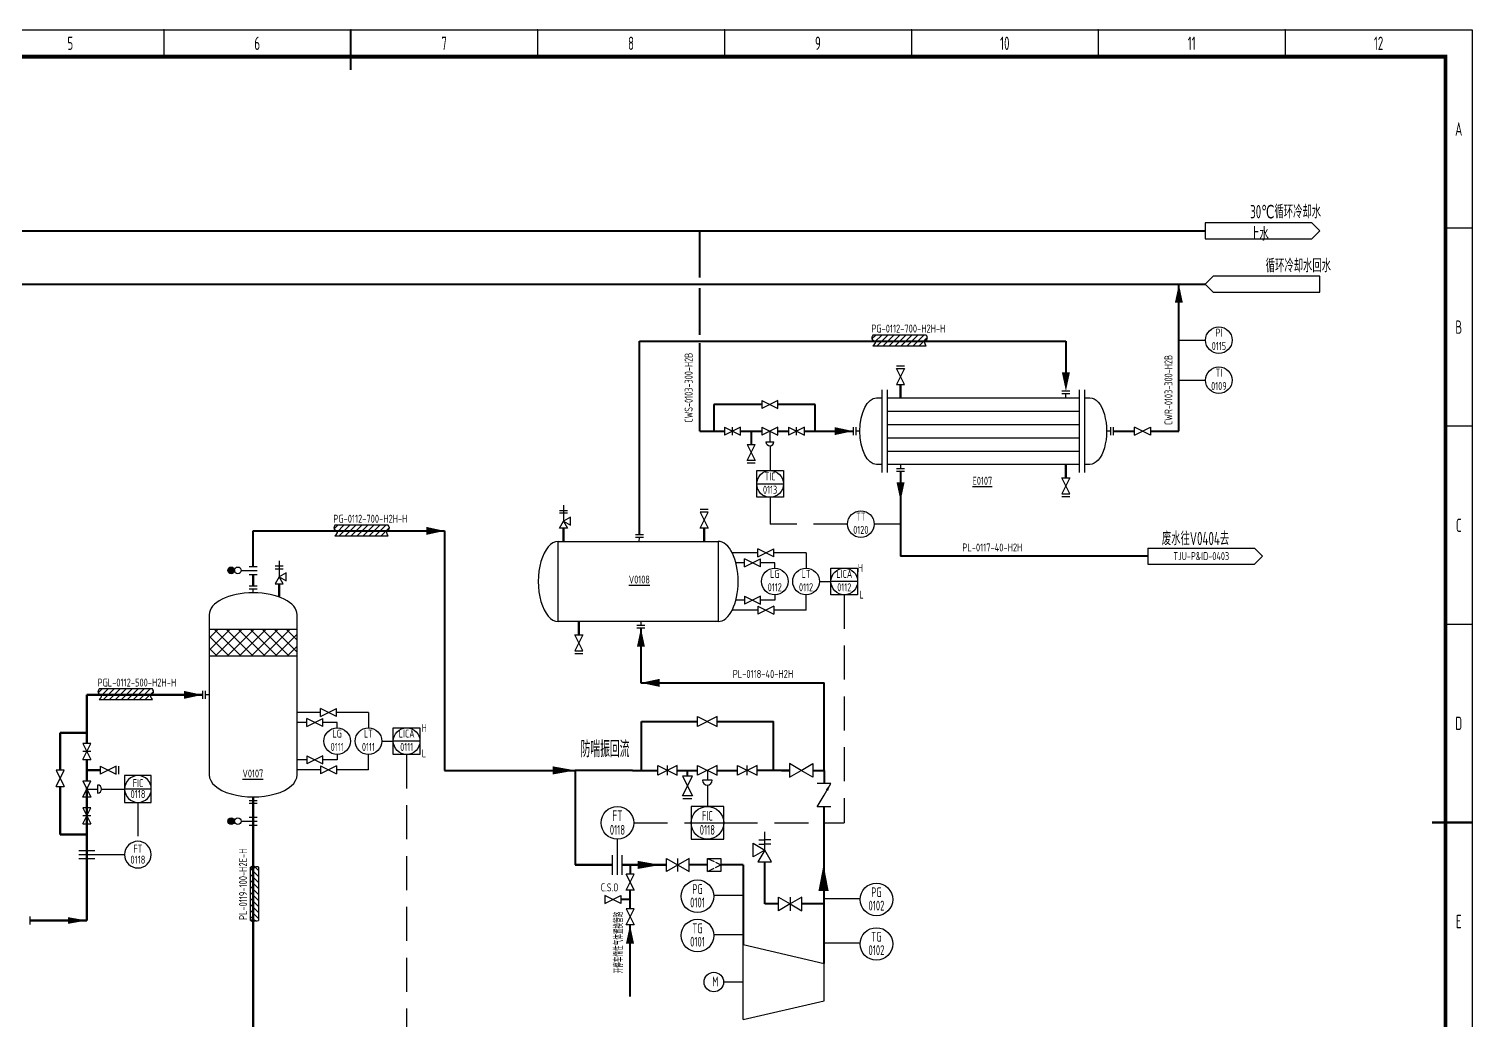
# Model space of a CAD drawing. Header units: millimetres. Extents: x 453 to 7190, y 523 to 4294.
# Drawn here: x 5608 to 6149, y 3128 to 3500 of the extents above; entities that cross this region are included whole.
import ezdxf
from ezdxf.enums import TextEntityAlignment as Align

# ---------------------------------------------------------------- set-up
doc = ezdxf.new("R2010")
doc.units = ezdxf.units.MM
doc.linetypes.add('DASHED', pattern=[19.05, 12.7, -6.35])
for name, color, linetype, lineweight in [('01-主物流线-粗实线', 134, 'Continuous', 80), ('02-次要物流线-中粗线', 30, 'Continuous', 40), ('03-设备外轮廓线-细实线', 7, 'Continuous', 25), ('04-设备内部件-细实线', 170, 'Continuous', 25), ('05-公用工程-冷却水与回水', 55, 'Continuous', 40), ('05-图框与标题栏', 7, 'Continuous', 25), ('07-公用工程-氮气或空气与回管', 241, 'Continuous', 40), ('07-箭头', 7, 'Continuous', 25), ('08-进出物流标志', 7, 'Continuous', 25), ('09-文本', 7, 'Continuous', 25), ('10-流股接续标志', 7, 'Continuous', 25), ('10-阀门', 102, 'Continuous', 25), ('11-公用工程-冷却水', 55, 'Continuous', 40), ('11-文本', 7, 'Continuous', 25), ('11-管道组合号', 50, 'Continuous', 15), ('12-仪表', 190, 'Continuous', 25), ('12-信号线', 226, 'DASHED', 25), ('13-电动气动信号线', 226, 'DASHED', 25), ('14-箭头', 7, 'Continuous', 25), ('15-仪表', 190, 'Continuous', 25), ('15-文本', 7, 'Continuous', 15), ('15-文本 @ 1', 7, 'Continuous', 15), ('16-阀门与管件', 102, 'Continuous', 25), ('9-文本', 7, 'Continuous', 15), ('A主物流', 134, 'Continuous', 80), ('A仪表', 190, 'Continuous', 25), ('A控制线', 226, 'DASHED', 25), ('A设备轮廓', 7, 'Continuous', 25)]:
    doc.layers.add(name, color=color, linetype=linetype, lineweight=lineweight)
doc.layers.add('TITLE', color=7, linetype='Continuous')
doc.styles.add('3-gbcbig', font='gbenor.shx', dxfattribs={"width": 0.7, "height": 3, "bigfont": 'gbcbig.shx'})
doc.styles.add('5-gbcbig', font='gbenor.shx', dxfattribs={"width": 0.7, "height": 5, "bigfont": 'gbcbig.shx'})
doc.styles.add('卷心菜', font='gbenor.shx', dxfattribs={"width": 0.75, "bigfont": 'gbcbig.shx'})
doc.styles.add('头号烷家', font='gbenor.shx', dxfattribs={"width": 0.75, "height": 3, "bigfont": 'gbcbig.shx'})
doc.styles.add('工程字', font='gbenor.shx', dxfattribs={"bigfont": 'gbcbig.shx'})

# ---------------------------------------------------------------- blocks, each defined once
blk = doc.blocks.new('就地安装仪表')
at = {"layer": '12-仪表', "ltscale": 0.25}
blk.add_circle((0, -5), 5, dxfattribs=at)
at = {"layer": '15-文本', "style": '工程字', "width": 0.75}
blk.add_attdef('仪表名称', text='', height=3, dxfattribs=at).set_placement((0, -4.29), align=Align.CENTER)
blk.add_attdef('仪表编号', text='', height=3, dxfattribs=at).set_placement((0, -5.39), align=Align.TOP_CENTER)
blk = doc.blocks.new('*U185')
at = {"layer": '10-阀门'}
ref = blk.add_blockref('就地安装仪表', (5648.38, 3195.1), dxfattribs=dict(at, xscale=-1))
ref.add_attrib('仪表名称', 'FT', dxfattribs={"layer": '15-文本 @ 1', "height": 3, "style": '工程字', "width": 0.75}).set_placement((5648.38, 3190.82), align=Align.CENTER)
ref.add_attrib('仪表编号', '0118', dxfattribs={"layer": '15-文本 @ 1', "height": 3, "style": '工程字', "width": 0.75}).set_placement((5648.38, 3189.71), align=Align.TOP_CENTER)
blk = doc.blocks.new('DCS系统仪表')
at = {"layer": '12-仪表'}
for p, q in [((-5, 10), (5, 10)), ((-5, 0), (-5, 10)), ((5, 10), (5, 0)), ((-5, 5), (5, 5)), ((5, 0), (-5, 0))]:
    blk.add_line(p, q, dxfattribs=at)
at = {"layer": '12-仪表', "ltscale": 0.25}
blk.add_circle((0, 5), 5, dxfattribs=at)
at = {"layer": '15-文本', "style": '工程字', "width": 0.75}
blk.add_attdef('仪表名称', text='', height=3, dxfattribs=at).set_placement((0, 5.71), align=Align.CENTER)
blk.add_attdef('仪表编号', text='', height=3, dxfattribs=at).set_placement((0, 4.61), align=Align.TOP_CENTER)
blk = doc.blocks.new('*U186')
at = {"layer": '13-电动气动信号线'}
ref = blk.add_blockref('DCS系统仪表', (5648.42, 3209.7), dxfattribs=dict(at, xscale=-1))
ref.add_attrib('仪表名称', 'FIC', dxfattribs={"layer": '15-文本 @ 1', "height": 3, "style": '工程字', "width": 0.75}).set_placement((5648.42, 3215.41), align=Align.CENTER)
ref.add_attrib('仪表编号', '0118', dxfattribs={"layer": '15-文本 @ 1', "height": 3, "style": '工程字', "width": 0.75}).set_placement((5648.42, 3214.31), align=Align.TOP_CENTER)
blk = doc.blocks.new('管道组合号')
at = {"layer": '11-管道组合号', "style": '头号烷家', "width": 0.75}
blk.add_attdef('管道组合号', (-4.3, 3.13), '', height=3, dxfattribs=at)
blk = doc.blocks.new('箭头')
at = {"layer": '07-箭头'}
blk.add_lwpolyline([(0, 0, 0, 2.5, 0), (-7, 0, 2.5, 2.5, 0)], format="xyseb", dxfattribs=at)
blk = doc.blocks.new('*U216')
at = {"layer": '13-电动气动信号线'}
ref = blk.add_blockref('就地安装仪表', (5858.22, 3180.6), dxfattribs=dict(at, xscale=1.22131819118647, yscale=1.22131819118647, zscale=1.22131819118647))
ref.add_attrib('仪表名称', 'PG', dxfattribs={"layer": '15-文本 @ 1', "height": 3.664, "style": '工程字', "width": 0.75}).set_placement((5858.22, 3175.37), align=Align.CENTER)
ref.add_attrib('仪表编号', '0101', dxfattribs={"layer": '15-文本 @ 1', "height": 3.664, "style": '工程字', "width": 0.75}).set_placement((5858.22, 3174.02), align=Align.TOP_CENTER)
blk = doc.blocks.new('*U217')
at = {"layer": '13-电动气动信号线'}
ref = blk.add_blockref('就地安装仪表', (5925.32, 3179.41), dxfattribs=dict(at, xscale=1.22131819118647, yscale=1.22131819118647, zscale=1.22131819118647))
ref.add_attrib('仪表名称', 'PG', dxfattribs={"layer": '15-文本 @ 1', "height": 3.664, "style": '工程字', "width": 0.75}).set_placement((5925.32, 3174.18), align=Align.CENTER)
ref.add_attrib('仪表编号', '0102', dxfattribs={"layer": '15-文本 @ 1', "height": 3.664, "style": '工程字', "width": 0.75}).set_placement((5925.32, 3172.83), align=Align.TOP_CENTER)
blk = doc.blocks.new('*U218')
at = {"layer": '13-电动气动信号线'}
ref = blk.add_blockref('就地安装仪表', (5858.22, 3165.9), dxfattribs=dict(at, xscale=1.22131819118647, yscale=1.22131819118647, zscale=1.22131819118647))
ref.add_attrib('仪表名称', 'TG', dxfattribs={"layer": '15-文本 @ 1', "height": 3.664, "style": '工程字', "width": 0.75}).set_placement((5858.22, 3160.66), align=Align.CENTER)
ref.add_attrib('仪表编号', '0101', dxfattribs={"layer": '15-文本 @ 1', "height": 3.664, "style": '工程字', "width": 0.75}).set_placement((5858.22, 3159.31), align=Align.TOP_CENTER)
blk = doc.blocks.new('*U219')
at = {"layer": '13-电动气动信号线'}
ref = blk.add_blockref('就地安装仪表', (5925.32, 3162.73), dxfattribs=dict(at, xscale=1.22131819118647, yscale=1.22131819118647, zscale=1.22131819118647))
ref.add_attrib('仪表名称', 'TG', dxfattribs={"layer": '15-文本 @ 1', "height": 3.664, "style": '工程字', "width": 0.75}).set_placement((5925.32, 3157.49), align=Align.CENTER)
ref.add_attrib('仪表编号', '0102', dxfattribs={"layer": '15-文本 @ 1', "height": 3.664, "style": '工程字', "width": 0.75}).set_placement((5925.32, 3156.14), align=Align.TOP_CENTER)

msp = doc.modelspace()

# ---------------------------------------------------------------- hatches: boundary and pattern name
at = {"layer": '04-设备内部件-细实线'}
h = msp.add_hatch(dxfattribs=at)
h.set_pattern_fill('ANSI37', color=256)
h.set_pattern_definition([(45, (5017.7202, 736.914), (-2.245064, 2.245064), []), (135, (5017.7202, 736.914), (-2.245064, -2.245064), [])])
h.paths.add_polyline_path([(5708.11, 3274.48), (5675.11, 3274.48), (5675.11, 3264.48), (5708.11, 3264.48)])
at = {"layer": '16-阀门与管件'}
for points in [[(5684.61, 3296.64, 1), (5682.11, 3296.64, 1)], [(5684.61, 3202.62, 1), (5682.11, 3202.62, 1)]]:
    msp.add_hatch(color=256, dxfattribs=at).paths.add_polyline_path(points)
at = {"layer": 'A设备轮廓', "ltscale": 0.25}
h = msp.add_hatch(dxfattribs=at)
h.set_pattern_fill('ANSI31', color=256, scale=0.5, angle=180, style=0)
h.set_pattern_definition([(225, (7763.9315, 6043.0929), (1.122532, -1.122532), [])])
edge = h.paths.add_edge_path()
edge.add_spline(control_points=[(5924.02, 3384.84), (5923.73, 3384.31), (5923.13, 3383.21), (5925.4, 3382.33), (5924.47, 3381.33), (5924.02, 3380.84)], knot_values=[0, 0, 0, 0, 1.52304, 3.144702, 4.721047, 4.721047, 4.721047, 4.721047], degree=3, periodic=0)
edge.add_line((5924.02, 3380.84), (5944.02, 3380.84))
edge.add_spline(control_points=[(5944.02, 3380.84), (5943.66, 3381.33), (5942.92, 3382.34), (5944.8, 3383.39), (5944.26, 3384.39), (5944.02, 3384.84)], knot_values=[0, 0, 0, 0, 1.52304, 3.144702, 4.487312, 4.487312, 4.487312, 4.487312], degree=3, periodic=0)
edge.add_line((5944.02, 3384.84), (5924.02, 3384.84))
h = msp.add_hatch(dxfattribs=at)
h.set_pattern_fill('ANSI31', color=256, scale=0.5, angle=180, style=0)
h.set_pattern_definition([(225, (7562.2075, 5971.8254), (1.122532, -1.122532), [])])
edge = h.paths.add_edge_path()
edge.add_spline(control_points=[(5722.29, 3313.57), (5722, 3313.04), (5721.4, 3311.94), (5723.67, 3311.06), (5722.75, 3310.06), (5722.29, 3309.57)], knot_values=[0, 0, 0, 0, 1.52304, 3.144702, 4.721047, 4.721047, 4.721047, 4.721047], degree=3, periodic=0)
edge.add_line((5722.29, 3309.57), (5742.29, 3309.57))
edge.add_spline(control_points=[(5742.29, 3309.57), (5741.94, 3310.06), (5741.19, 3311.07), (5743.08, 3312.13), (5742.54, 3313.12), (5742.29, 3313.57)], knot_values=[0, 0, 0, 0, 1.52304, 3.144702, 4.487312, 4.487312, 4.487312, 4.487312], degree=3, periodic=0)
edge.add_line((5742.29, 3313.57), (5722.29, 3313.57))
h = msp.add_hatch(dxfattribs=at)
h.set_pattern_fill('ANSI31', color=256, scale=0.5, angle=180, style=0)
h.set_pattern_definition([(225, (7473.7732, 5910.4461), (1.122532, -1.122532), [])])
edge = h.paths.add_edge_path()
edge.add_spline(control_points=[(5633.86, 3252.19), (5633.57, 3251.66), (5632.97, 3250.56), (5635.24, 3249.68), (5634.32, 3248.69), (5633.86, 3248.19)], knot_values=[0, 0, 0, 0, 1.52304, 3.144702, 4.721047, 4.721047, 4.721047, 4.721047], degree=3, periodic=0)
edge.add_line((5633.86, 3248.19), (5653.86, 3248.19))
edge.add_spline(control_points=[(5653.86, 3248.19), (5653.5, 3248.68), (5652.76, 3249.69), (5654.64, 3250.75), (5654.1, 3251.74), (5653.86, 3252.19)], knot_values=[0, 0, 0, 0, 1.52304, 3.144702, 4.487312, 4.487312, 4.487312, 4.487312], degree=3, periodic=0)
edge.add_line((5653.86, 3252.19), (5633.86, 3252.19))

# ---------------------------------------------------------------- linework, layer by layer
for p, q in [((5997.87, 3363.82), (5994.87, 3363.82)), ((5997.87, 3362.82), (5994.87, 3362.82)), ((5996.37, 3361.32), (5996.37, 3362.82)), ((5916.62, 3350.32), (5916.62, 3347.32)), ((5917.62, 3350.32), (5917.62, 3347.32)), ((5919.12, 3348.82), (5917.62, 3348.82)), ((6013.12, 3350.32), (6013.12, 3347.32)), ((6014.12, 3350.32), (6014.12, 3347.32)), ((5934.37, 3336.32), (5934.37, 3334.82)), ((5932.87, 3334.82), (5935.87, 3334.82)), ((5932.87, 3333.82), (5935.87, 3333.82)), ((5837.92, 3309.98), (5834.92, 3309.98)), ((5837.92, 3308.98), (5834.92, 3308.98)), ((5836.41, 3307.48), (5836.42, 3308.98)), ((5693.11, 3290.73), (5690.11, 3290.73)), ((5690.11, 3289.73), (5693.11, 3289.73)), ((5691.61, 3288.23), (5691.61, 3289.73)), ((5837.01, 3277.48), (5837.01, 3275.98)), ((5838.51, 3275.98), (5835.51, 3275.98)), ((5838.51, 3274.98), (5835.51, 3274.98)), ((5672.61, 3251.48), (5672.61, 3248.48)), ((5673.61, 3251.48), (5673.61, 3248.48)), ((5675.11, 3249.98), (5673.61, 3249.98)), ((5691.61, 3211.73), (5691.61, 3210.23)), ((5693.11, 3210.23), (5690.11, 3210.23)), ((5693.11, 3209.23), (5690.11, 3209.23)), ((5608.01, 3163.92), (5608.01, 3166.92))]:
    msp.add_line(p, q)
for points in [[(5905.46, 3176.52, 3.76, 0, 0), (5905.46, 3186.29, 0, 0, 0)], [(5905.52, 3176.52, 3.76, 0, 0), (5905.52, 3186.29, 0, 0, 0)]]:
    msp.add_lwpolyline(points, format="xyseb")
at = {"layer": '01-主物流线-粗实线'}
for p, q in [((5934.37, 3366.32), (5934.37, 3361.32)), ((5996.37, 3336.32), (5996.37, 3331.32)), ((5807.99, 3312.48), (5807.99, 3307.48)), ((5860.75, 3307.48), (5860.75, 3312.48)), ((5691.61, 3290.73), (5691.61, 3295.14)), ((5701.36, 3291.64), (5701.36, 3286.64)), ((5813.68, 3272.48), (5813.68, 3277.48)), ((5629.27, 3231.7), (5629.27, 3249.98)), ((5629.27, 3249.98), (5672.61, 3249.98)), ((5629.27, 3235.7), (5619.27, 3235.7)), ((5619.27, 3235.7), (5619.27, 3221.7)), ((5629.27, 3217.7), (5629.27, 3225.7)), ((5629.27, 3221.7), (5634.27, 3221.7)), ((5846.93, 3221.68), (5846.98, 3221.68)), ((5892.53, 3221.68), (5892.68, 3221.68)), ((5897.07, 3221.68), (5897.11, 3221.68)), ((5619.27, 3197.7), (5619.27, 3215.7)), ((5629.27, 3206.68), (5629.27, 3215.46)), ((5629.27, 3207.7), (5629.27, 3211.7)), ((5691.61, 3076.63), (5691.61, 3211.73)), ((5629.27, 3206.68), (5629.27, 3165.42)), ((5691.61, 3209.23), (5691.61, 3204.12)), ((5629.27, 3201.7), (5629.27, 3191.6)), ((5629.27, 3197.7), (5619.27, 3197.7)), ((5629.27, 3165.42), (5608.01, 3165.42))]:
    msp.add_line(p, q, dxfattribs=at)
at = {"layer": '02-次要物流线-中粗线'}
for p, q in [((5836.42, 3309.98), (5836.42, 3382.59)), ((5836.42, 3382.59), (5996.37, 3382.59)), ((5996.37, 3382.59), (5996.37, 3370.82)), ((5934.37, 3333.82), (5934.37, 3301.98)), ((5691.61, 3298.14), (5691.61, 3311.43)), ((5691.61, 3311.43), (5763.36, 3311.43)), ((5763.36, 3311.43), (5763.36, 3221.67)), ((6027.13, 3301.98), (5934.37, 3301.98)), ((5837.01, 3274.98), (5837.01, 3254.48)), ((5837.01, 3254.48), (5905.69, 3254.48)), ((5905.69, 3221.67), (5905.69, 3254.48)), ((5837.19, 3221.67), (5837.19, 3239.99)), ((5837.19, 3239.99), (5858.27, 3239.99)), ((5865.6, 3239.99), (5886.68, 3239.99)), ((5886.68, 3221.67), (5886.68, 3239.99)), ((5763.36, 3221.67), (5812.33, 3221.67)), ((5833.8, 3221.67), (5812.33, 3221.67)), ((5812.33, 3221.67), (5812.33, 3186.25)), ((5833.8, 3221.67), (5843.29, 3221.67)), ((5850.62, 3221.67), (5858.27, 3221.67)), ((5854.46, 3219.49), (5854.46, 3221.67)), ((5865.6, 3221.67), (5873.25, 3221.67)), ((5892.68, 3221.67), (5880.57, 3221.67)), ((5889.77, 3221.67), (5892.68, 3221.67)), ((5901.5, 3221.67), (5905.52, 3221.67)), ((5905.69, 3221.67), (5905.69, 3216.82)), ((5905.69, 3149.36), (5905.69, 3208)), ((5862.03, 3186.25), (5855.05, 3186.25)), ((5875.35, 3186.25), (5866.92, 3186.25)), ((5875.1, 3186.25), (5866.92, 3186.25)), ((5875.35, 3186.25), (5875.35, 3174.89)), ((5883.46, 3171.61), (5883.46, 3187.39)), ((5875.35, 3174.89), (5875.35, 3156.42)), ((5888.55, 3171.61), (5883.46, 3171.61)), ((5905.69, 3171.61), (5897.37, 3171.61))]:
    msp.add_line(p, q, dxfattribs=at)
at = {"layer": '02-次要物流线-中粗线', "lineweight": 80, "ltscale": 0.5}
for p, q in [((5826.37, 3186.25), (5812.33, 3186.25)), ((5846.59, 3186.25), (5830.03, 3186.25))]:
    msp.add_line(p, q, dxfattribs=at)
at = {"layer": '03-设备外轮廓线-细实线'}
for p, q in [((5927.37, 3364.32), (5927.37, 3333.32)), ((5929.37, 3364.32), (5929.37, 3333.32)), ((6001.37, 3364.32), (6001.37, 3333.32)), ((6003.37, 3364.32), (6003.37, 3333.32)), ((5925.37, 3361.32), (5927.37, 3361.32)), ((5929.37, 3361.32), (6001.37, 3361.32)), ((6003.37, 3361.32), (6005.37, 3361.32)), ((6013.12, 3348.82), (6011.62, 3348.82)), ((5927.37, 3336.32), (5925.37, 3336.32)), ((6001.37, 3336.32), (5929.37, 3336.32)), ((6005.37, 3336.32), (6003.37, 3336.32)), ((5805.99, 3307.48), (5865.99, 3307.48)), ((5805.99, 3307.48), (5815.99, 3307.48)), ((5675.11, 3279.98), (5675.11, 3219.98)), ((5708.11, 3219.98), (5708.11, 3279.98)), ((5865.99, 3277.48), (5805.99, 3277.48))]:
    msp.add_line(p, q, dxfattribs=at)
at = {"layer": '03-设备外轮廓线-细实线', "extrusion": (0, 0, -1)}
for centre, start_param, end_param in [((5925.37, 3348.82), 3.141593, 6.283185), ((6005.37, 3348.82), 0, 3.141593)]:
    msp.add_ellipse(centre, major_axis=(0, 12.5), ratio=0.5, start_param=start_param, end_param=end_param, dxfattribs=at)
at = {"layer": '03-设备外轮廓线-细实线'}
for centre, major_axis, start_param, end_param in [((5805.99, 3292.48), (0, 15), 0, 3.141593), ((5865.99, 3292.48), (0, 15), 3.141593, 6.283185), ((5691.61, 3279.98), (-16.5, 0), 3.141593, 6.283185), ((5691.61, 3219.98), (-16.5, 0), 0, 3.141593)]:
    msp.add_ellipse(centre, major_axis=major_axis, ratio=0.5, start_param=start_param, end_param=end_param, dxfattribs=at)
at = {"layer": '04-设备内部件-细实线'}
for p, q in [((5929.37, 3356.32), (6001.37, 3356.32)), ((5929.37, 3351.32), (6001.37, 3351.32)), ((5929.37, 3346.32), (6001.37, 3346.32)), ((5929.37, 3341.32), (6001.37, 3341.32)), ((5805.99, 3277.48), (5805.99, 3307.48)), ((5865.99, 3307.48), (5865.99, 3277.48)), ((5708.11, 3274.48), (5675.11, 3274.48)), ((5708.11, 3264.48), (5675.11, 3264.48))]:
    msp.add_line(p, q, dxfattribs=at)
at = {"layer": '05-公用工程-冷却水与回水', "lineweight": 40}
for p, q in [((5439.94, 3423.91), (6048.55, 3423.91)), ((5439.94, 3403.91), (6048.55, 3403.91))]:
    msp.add_line(p, q, dxfattribs=at)
at = {"layer": '05-公用工程-冷却水与回水'}
for p, q in [((6038.73, 3348.82), (6038.73, 3403.91)), ((5882.37, 3358.82), (5864.37, 3358.82)), ((5864.37, 3358.82), (5864.37, 3348.82)), ((5902.37, 3358.82), (5888.37, 3358.82)), ((5902.37, 3348.82), (5902.37, 3358.82)), ((5859.13, 3348.82), (5868.37, 3348.82)), ((5874.37, 3348.82), (5882.37, 3348.82)), ((5878.37, 3348.82), (5878.37, 3343.82)), ((5888.37, 3348.82), (5892.37, 3348.82)), ((5898.37, 3348.82), (5902.37, 3348.82)), ((5902.37, 3348.82), (5916.62, 3348.82)), ((6014.12, 3348.82), (6022.12, 3348.82)), ((6028.12, 3348.82), (6038.73, 3348.82))]:
    msp.add_line(p, q, dxfattribs=at)
at = {"layer": '05-图框与标题栏'}
for p, q in [((5658.08, 3499.16), (5658.08, 3489.16)), ((5798.25, 3499.16), (5798.25, 3489.16)), ((5868.33, 3499.16), (5868.33, 3489.16)), ((5938.42, 3499.16), (5938.42, 3489.16)), ((6008.5, 3499.16), (6008.5, 3489.16)), ((6078.58, 3499.16), (6078.58, 3489.16)), ((6148.67, 3424.91), (6138.67, 3424.91)), ((6148.67, 3350.66), (6138.67, 3350.66)), ((6148.67, 3276.41), (6138.67, 3276.41))]:
    msp.add_line(p, q, dxfattribs=at)
at = {"layer": '05-图框与标题栏', "const_width": 0.8}
for points in [[(5728.17, 3499.16), (5728.17, 3484.16)], [(6148.67, 3202.16), (6133.67, 3202.16)]]:
    msp.add_lwpolyline(points, dxfattribs=at)
at = {"layer": '05-图框与标题栏', "const_width": 1.4}
msp.add_lwpolyline([(5332.67, 3489.16), (5332.67, 2915.16), (6138.67, 2915.16), (6138.67, 3489.16)], close=True, dxfattribs=at)
at = {"layer": '05-图框与标题栏'}
for p in [(5658.08, 3499.16), (5658.08, 3499.16), (5658.08, 3499.16), (5728.17, 3499.16), (5728.17, 3499.16), (5728.17, 3499.16), (5798.25, 3499.16), (5798.25, 3499.16), (5798.25, 3499.16), (5868.33, 3499.16), (5868.33, 3499.16), (5868.33, 3499.16), (5938.42, 3499.16), (5938.42, 3499.16), (5938.42, 3499.16), (6008.5, 3499.16), (6008.5, 3499.16), (6008.5, 3499.16), (6078.58, 3499.16), (6078.58, 3499.16), (6078.58, 3499.16), (6148.67, 3424.91), (6148.67, 3350.66), (6148.67, 3276.41), (6148.67, 3202.16)]:
    msp.add_point(p, dxfattribs=at)
at = {"layer": '07-公用工程-氮气或空气与回管'}
for p, q in [((5832.92, 3186.25), (5832.92, 3182.76)), ((5832.92, 3169.79), (5832.92, 3176.76)), ((5832.92, 3173.28), (5829.43, 3173.28)), ((5832.92, 3136.95), (5832.92, 3163.79))]:
    msp.add_line(p, q, dxfattribs=at)
at = {"layer": '08-进出物流标志'}
for p, q in [((6027.13, 3304.98), (6067.13, 3304.98)), ((6027.13, 3304.98), (6027.13, 3298.98)), ((6070.13, 3301.98), (6067.13, 3304.98)), ((6027.13, 3298.98), (6067.13, 3298.98)), ((6070.13, 3301.98), (6067.13, 3298.98))]:
    msp.add_line(p, q, dxfattribs=at)
at = {"layer": '10-流股接续标志'}
for p, q in [((6088.55, 3426.91), (6048.55, 3426.91)), ((6048.55, 3426.91), (6048.55, 3420.91)), ((6091.55, 3423.91), (6088.55, 3426.91)), ((6088.55, 3420.91), (6091.55, 3423.91)), ((6048.55, 3420.91), (6088.55, 3420.91)), ((6051.55, 3406.91), (6048.55, 3403.91)), ((6091.55, 3406.91), (6051.55, 3406.91)), ((6091.55, 3400.91), (6091.55, 3406.91)), ((6048.55, 3403.91), (6051.55, 3400.91)), ((6051.55, 3400.91), (6091.55, 3400.91))]:
    msp.add_line(p, q, dxfattribs=at)
at = {"layer": '10-阀门'}
for p, q in [((5858.27, 3241.82), (5865.6, 3238.16)), ((5865.6, 3241.82), (5858.27, 3238.16)), ((5858.27, 3238.16), (5858.27, 3241.82)), ((5865.6, 3238.16), (5865.6, 3241.82)), ((5850.62, 3223.5), (5843.29, 3219.84)), ((5843.29, 3219.84), (5843.29, 3223.5)), ((5843.29, 3223.5), (5850.62, 3219.84)), ((5846.96, 3219.84), (5846.96, 3223.5)), ((5850.62, 3219.84), (5850.62, 3223.5)), ((5865.6, 3223.5), (5858.27, 3219.84)), ((5858.27, 3219.84), (5858.27, 3223.5)), ((5858.27, 3223.5), (5865.6, 3219.84)), ((5865.6, 3219.84), (5865.6, 3223.5)), ((5873.25, 3223.5), (5880.57, 3219.84)), ((5880.57, 3223.5), (5873.25, 3219.84)), ((5873.25, 3219.84), (5873.25, 3223.5)), ((5876.91, 3219.84), (5876.91, 3223.5)), ((5880.57, 3219.84), (5880.57, 3223.5)), ((5852.63, 3219.49), (5856.29, 3212.16)), ((5852.63, 3212.16), (5856.29, 3219.49)), ((5856.29, 3219.49), (5852.63, 3219.49)), ((5863.77, 3218), (5860.1, 3218)), ((5861.93, 3221.67), (5861.93, 3218)), ((5856.29, 3212.16), (5852.63, 3212.16)), ((5881.25, 3195.62), (5883.46, 3195.62)), ((5883.46, 3191.79), (5883.46, 3198.67)), ((5885.67, 3195.62), (5883.46, 3195.62)), ((5881.25, 3194.02), (5883.46, 3194.02)), ((5885.67, 3194.02), (5883.46, 3194.02)), ((5846.59, 3188.69), (5855.05, 3183.81)), ((5855.05, 3188.69), (5846.59, 3183.81)), ((5846.59, 3183.81), (5846.59, 3188.69)), ((5850.82, 3183.81), (5850.82, 3188.69)), ((5855.05, 3183.81), (5855.05, 3188.69)), ((5862.03, 3183.81), (5862.03, 3188.69)), ((5862.03, 3188.69), (5866.92, 3188.69)), ((5862.03, 3188.69), (5864.47, 3187.47)), ((5862.03, 3183.81), (5864.47, 3185.03)), ((5864.97, 3187.22), (5866.92, 3186.25)), ((5864.97, 3185.27), (5866.92, 3186.25)), ((5866.92, 3188.69), (5866.92, 3183.81)), ((5866.92, 3183.81), (5862.03, 3183.81)), ((5892.96, 3174.16), (5892.96, 3169.07))]:
    msp.add_line(p, q, dxfattribs=at)
for points in [[(5892.68, 3219.12), (5897.09, 3221.67), (5892.68, 3224.21)], [(5901.5, 3219.12), (5897.09, 3221.67), (5901.5, 3224.21)], [(5879.05, 3194.34), (5883.46, 3191.79), (5879.05, 3189.25)], [(5886.01, 3187.39), (5883.46, 3191.79), (5880.91, 3187.39)], [(5888.55, 3174.16), (5892.96, 3171.61), (5888.55, 3169.07)], [(5897.37, 3174.16), (5892.96, 3171.61), (5897.37, 3169.07)]]:
    msp.add_lwpolyline(points, close=True, dxfattribs=at)
msp.add_lwpolyline([(5906.76, 3214.25, 0.977, 0, 0), (5908.24, 3216.82, 0, 0, 0)], format="xyseb", dxfattribs=at)
for points in [[(5905.69, 3212.41), (5908.24, 3216.82), (5903.15, 3216.82)], [(5908.24, 3208), (5903.15, 3208), (5905.69, 3212.41)]]:
    msp.add_lwpolyline(points, dxfattribs=at)
msp.add_arc((5861.93, 3218), 1.83, 180, 0, dxfattribs=at)
at = {"layer": '11-公用工程-冷却水'}
for p, q in [((5859.13, 3406.43), (5859.13, 3423.91)), ((5859.13, 3391.64), (5859.13, 3402.38)), ((5859.13, 3384.89), (5859.13, 3400.58)), ((5859.13, 3348.82), (5859.13, 3381.72))]:
    msp.add_line(p, q, dxfattribs=at)
at = {"layer": '11-文本'}
for p, q in [((5690.63, 3165.43), (5690.63, 3185.43)), ((5693.63, 3181.86), (5690.63, 3184.86)), ((5693.63, 3184.11), (5692.35, 3185.38)), ((5693.63, 3185.43), (5693.63, 3165.43)), ((5693.63, 3179.62), (5690.63, 3182.62)), ((5693.63, 3177.37), (5690.63, 3180.37)), ((5693.63, 3175.13), (5690.63, 3178.13)), ((5693.63, 3172.88), (5690.63, 3175.88)), ((5693.63, 3170.64), (5690.63, 3173.64)), ((5693.63, 3168.39), (5690.63, 3171.39)), ((5693.63, 3166.15), (5690.63, 3169.15)), ((5691.73, 3165.8), (5690.63, 3166.9))]:
    msp.add_line(p, q, dxfattribs=at)
for centre, radius, start, end in [((5691.47, 3184.33), 1.37, 49.9929, 127.2624), ((5691.61, 3166.57), 1.5, 229.5631, 305.9037)]:
    msp.add_arc(centre, radius, start, end, dxfattribs=at)
msp.add_open_spline([(5690.63, 3185.43), (5691.11, 3185.07), (5692.03, 3184.91), (5692.75, 3185.89), (5693.46, 3185.6), (5693.63, 3185.43)], degree=3, knots=[0, 0, 0, 0, 1.367527, 2.619727, 3.553416, 3.553416, 3.553416, 3.553416], dxfattribs=at)
msp.add_spline([(5690.63, 3165.43), (5691.79, 3165.79), (5692.72, 3165.25), (5693.63, 3165.43)], degree=3, dxfattribs=at)
at = {"layer": '12-仪表'}
for p, q in [((5861.93, 3216.17), (5861.94, 3208.13)), ((5626.27, 3191.6), (5632.27, 3191.6)), ((5626.27, 3190.1), (5643.38, 3190.1)), ((5626.27, 3188.6), (5632.27, 3188.6))]:
    msp.add_line(p, q, dxfattribs=at)
at = {"layer": '12-信号线'}
for p in [(5913.27, 3287.48), (5868.04, 3202.02)]:
    msp.add_line(p, (5913.27, 3202.02), dxfattribs=at)
at = {"layer": '13-电动气动信号线'}
for p, q in [((5885.44, 3343), (5885.44, 3334.02)), ((5885.44, 3324.02), (5885.44, 3313.98)), ((5914.47, 3313.98), (5885.44, 3313.98)), ((5749.16, 3227.64), (5749.16, 3109.39)), ((5634.77, 3214.7), (5643.42, 3214.7)), ((5648.42, 3209.7), (5648.37, 3195.1))]:
    msp.add_line(p, q, dxfattribs=at)
at = {"layer": '14-箭头'}
for points in [[(6038.73, 3403.91, 0, 3, 0), (6038.73, 3396.91, 3, 3, 0)], [(5996.37, 3363.82, 0, 3, 0), (5996.37, 3370.82, 3, 3, 0)], [(5916.62, 3348.82, 0, 3, 0), (5909.62, 3348.82, 3, 3, 0)], [(5934.37, 3322.61, 0, 3, 0), (5934.37, 3329.61, 3, 3, 0)], [(5763.36, 3311.43, 0, 3, 0), (5756.52, 3311.43, 3, 3, 0)], [(5837.01, 3274.99, 0, 3, 0), (5837.01, 3267.99, 3, 3, 0)], [(5837.01, 3254.48, 0, 3, 0), (5844.01, 3254.48, 3, 3, 0)], [(5672.61, 3249.98, 0, 3, 0), (5665.61, 3249.98, 3, 3, 0)], [(5832.92, 3163.79, 0, 3, 0), (5832.92, 3156.79, 3, 3, 0)]]:
    msp.add_lwpolyline(points, format="xyseb", dxfattribs=at)
at = {"layer": '15-仪表'}
for p, q in [((6038.73, 3382.9), (6048.73, 3382.9)), ((6038.73, 3367.9), (6048.73, 3367.9)), ((5880.44, 3329.02), (5880.44, 3334.02)), ((5880.44, 3334.02), (5890.44, 3334.02)), ((5890.44, 3334.02), (5890.44, 3324.02)), ((5880.44, 3324.02), (5880.44, 3329.02)), ((5880.44, 3329.02), (5890.44, 3329.02)), ((5890.44, 3324.02), (5880.44, 3324.02)), ((5934.47, 3313.98), (5924.47, 3313.98)), ((5880.9, 3303.21), (5871.24, 3303.21)), ((5875.89, 3299.48), (5872.63, 3299.48)), ((5887.19, 3299.48), (5881.89, 3299.48)), ((5898.93, 3303.21), (5886.9, 3303.21)), ((5887.19, 3297.48), (5887.19, 3299.48)), ((5898.93, 3303.21), (5898.93, 3297.48)), ((5908.27, 3287.48), (5908.27, 3297.48)), ((5908.27, 3297.48), (5918.27, 3297.48)), ((5918.27, 3297.48), (5918.27, 3287.48)), ((5887.19, 3287.48), (5887.19, 3285.48)), ((5898.93, 3281.75), (5898.93, 3287.48)), ((5903.93, 3292.48), (5908.27, 3292.48)), ((5918.27, 3292.48), (5908.27, 3292.48)), ((5918.27, 3287.48), (5908.27, 3287.48)), ((5875.89, 3285.48), (5872.63, 3285.48)), ((5887.19, 3285.48), (5881.89, 3285.48)), ((5880.9, 3281.75), (5871.24, 3281.75)), ((5898.93, 3281.75), (5886.9, 3281.75)), ((5716.8, 3243.37), (5708.11, 3243.37)), ((5711.79, 3239.64), (5708.11, 3239.64)), ((5723.09, 3239.64), (5717.79, 3239.64)), ((5734.83, 3243.37), (5722.8, 3243.37)), ((5723.09, 3237.64), (5723.09, 3239.64)), ((5734.83, 3243.37), (5734.83, 3237.64)), ((5744.16, 3227.64), (5744.16, 3237.64)), ((5744.16, 3237.64), (5754.16, 3237.64)), ((5754.16, 3237.64), (5754.16, 3227.64)), ((5739.83, 3232.64), (5744.16, 3232.64)), ((5754.16, 3232.64), (5744.16, 3232.64)), ((5711.79, 3225.64), (5708.11, 3225.64)), ((5723.09, 3225.64), (5717.79, 3225.64)), ((5723.09, 3227.64), (5723.09, 3225.64)), ((5734.83, 3221.91), (5734.83, 3227.64)), ((5754.16, 3227.64), (5744.16, 3227.64)), ((5716.8, 3221.91), (5708.11, 3221.91)), ((5734.83, 3221.91), (5722.8, 3221.91))]:
    msp.add_line(p, q, dxfattribs=at)
for centre in [(6053.73, 3382.9), (6053.73, 3367.9), (5885.44, 3329.02), (5919.47, 3313.98), (5887.19, 3292.48), (5898.93, 3292.48), (5913.27, 3292.48), (5723.09, 3232.64), (5734.83, 3232.64), (5749.16, 3232.64)]:
    msp.add_circle(centre, 5, dxfattribs=at)
at = {"layer": '16-阀门与管件'}
for p, q in [((5932.87, 3373.32), (5935.87, 3373.32)), ((5932.87, 3372.32), (5935.87, 3372.32)), ((5935.87, 3366.32), (5932.87, 3372.32)), ((5935.87, 3372.32), (5932.87, 3366.32)), ((5932.87, 3366.32), (5935.87, 3366.32)), ((5882.37, 3360.32), (5882.37, 3357.32)), ((5882.37, 3360.32), (5888.37, 3357.32)), ((5888.37, 3360.32), (5882.37, 3357.32)), ((5888.37, 3357.32), (5888.37, 3360.32)), ((5868.37, 3350.32), (5868.37, 3347.32)), ((5868.37, 3350.32), (5874.37, 3347.32)), ((5874.37, 3350.32), (5868.37, 3347.32)), ((5871.37, 3347.32), (5871.37, 3350.32)), ((5874.37, 3347.32), (5874.37, 3350.32)), ((5882.37, 3350.32), (5882.37, 3347.32)), ((5882.37, 3350.32), (5888.37, 3347.32)), ((5888.37, 3350.32), (5882.37, 3347.32)), ((5885.37, 3348.82), (5885.37, 3344.82)), ((5888.37, 3347.32), (5888.37, 3350.32)), ((5892.37, 3350.32), (5892.37, 3347.32)), ((5892.37, 3350.32), (5898.37, 3347.32)), ((5898.37, 3350.32), (5892.37, 3347.32)), ((5895.37, 3347.32), (5895.37, 3350.32)), ((5898.37, 3347.32), (5898.37, 3350.32)), ((6022.12, 3347.32), (6022.12, 3350.32)), ((6022.12, 3347.32), (6028.12, 3350.32)), ((6028.12, 3347.32), (6022.12, 3350.32)), ((6028.12, 3350.32), (6028.12, 3347.32)), ((5876.87, 3343.82), (5879.87, 3343.82)), ((5876.87, 3337.82), (5879.87, 3343.82)), ((5876.87, 3343.82), (5879.87, 3337.82)), ((5883.87, 3344.82), (5886.87, 3344.82)), ((5879.87, 3337.82), (5876.87, 3337.82)), ((5879.87, 3336.82), (5876.87, 3336.82)), ((5994.87, 3331.32), (5997.87, 3331.32)), ((5997.87, 3331.32), (5994.87, 3325.32)), ((5997.87, 3325.32), (5994.87, 3331.32)), ((5994.87, 3325.32), (5997.87, 3325.32)), ((5807.99, 3321.08), (5807.99, 3315.08)), ((5994.87, 3324.32), (5997.87, 3324.32)), ((5806.49, 3319.08), (5809.49, 3319.08)), ((5809.49, 3318.08), (5806.49, 3318.08)), ((5806.49, 3312.48), (5807.99, 3315.08)), ((5810.59, 3316.58), (5807.99, 3315.08)), ((5807.99, 3315.08), (5809.49, 3312.48)), ((5807.99, 3315.08), (5810.59, 3313.58)), ((5810.59, 3313.58), (5810.59, 3316.58)), ((5810.59, 3313.58), (5810.59, 3316.58)), ((5862.25, 3319.48), (5859.25, 3319.48)), ((5862.25, 3318.48), (5859.25, 3318.48)), ((5859.25, 3312.48), (5862.25, 3318.48)), ((5859.25, 3318.48), (5862.25, 3312.48)), ((5809.49, 3312.48), (5806.49, 3312.48)), ((5862.25, 3312.48), (5859.25, 3312.48)), ((5880.9, 3301.71), (5880.9, 3304.71)), ((5880.9, 3301.71), (5886.9, 3304.71)), ((5886.9, 3301.71), (5880.9, 3304.71)), ((5886.9, 3301.71), (5886.9, 3304.71)), ((5690.11, 3298.14), (5693.11, 3298.14)), ((5702.86, 3298.24), (5699.86, 3298.24)), ((5701.36, 3300.24), (5701.36, 3294.24)), ((5875.89, 3297.98), (5875.89, 3300.98)), ((5875.89, 3297.98), (5881.89, 3300.98)), ((5881.89, 3297.98), (5875.89, 3300.98)), ((5881.89, 3297.98), (5881.89, 3300.98)), ((5687.11, 3296.64), (5693.11, 3296.64)), ((5690.11, 3295.14), (5693.11, 3295.14)), ((5699.86, 3297.24), (5702.86, 3297.24)), ((5701.36, 3294.24), (5699.86, 3291.64)), ((5703.96, 3295.74), (5701.36, 3294.24)), ((5702.86, 3291.64), (5701.36, 3294.24)), ((5701.36, 3294.24), (5703.96, 3292.74)), ((5703.96, 3292.74), (5703.96, 3295.74)), ((5703.96, 3292.74), (5703.96, 3295.74)), ((5699.86, 3291.64), (5702.86, 3291.64)), ((5875.89, 3286.98), (5875.89, 3283.98)), ((5875.89, 3286.98), (5881.89, 3283.98)), ((5881.89, 3286.98), (5875.89, 3283.98)), ((5880.9, 3283.25), (5880.9, 3280.25)), ((5880.9, 3283.25), (5886.9, 3280.25)), ((5886.9, 3283.25), (5880.9, 3280.25)), ((5881.89, 3283.98), (5881.89, 3286.98)), ((5886.9, 3283.25), (5886.9, 3280.25)), ((5812.18, 3272.48), (5815.18, 3272.48)), ((5815.18, 3272.48), (5812.18, 3266.48)), ((5815.18, 3266.48), (5812.18, 3272.48)), ((5812.18, 3266.48), (5815.18, 3266.48)), ((5812.18, 3265.46), (5815.18, 3265.46)), ((5716.8, 3241.87), (5716.8, 3244.87)), ((5716.8, 3241.87), (5722.8, 3244.87)), ((5722.8, 3241.87), (5716.8, 3244.87)), ((5722.8, 3241.87), (5722.8, 3244.87)), ((5711.79, 3238.14), (5711.79, 3241.14)), ((5711.79, 3238.14), (5717.79, 3241.14)), ((5717.79, 3238.14), (5711.79, 3241.14)), ((5717.79, 3238.14), (5717.79, 3241.14)), ((5630.77, 3231.7), (5627.77, 3231.7)), ((5627.77, 3225.7), (5630.77, 3231.7)), ((5627.77, 3231.7), (5630.77, 3225.7)), ((5630.77, 3228.7), (5627.77, 3228.7)), ((5627.77, 3225.7), (5630.77, 3225.7)), ((5634.27, 3223.2), (5634.27, 3220.2)), ((5640.27, 3223.2), (5634.27, 3220.2)), ((5634.27, 3223.2), (5640.27, 3220.2)), ((5640.27, 3220.2), (5640.27, 3223.2)), ((5641.27, 3220.2), (5641.27, 3223.2)), ((5711.79, 3227.14), (5711.79, 3224.14)), ((5711.79, 3227.14), (5717.79, 3224.14)), ((5717.79, 3227.14), (5711.79, 3224.14)), ((5716.8, 3223.41), (5716.8, 3220.41)), ((5716.8, 3223.41), (5722.8, 3220.41)), ((5722.8, 3223.41), (5716.8, 3220.41)), ((5717.79, 3224.14), (5717.79, 3227.14)), ((5722.8, 3223.41), (5722.8, 3220.41)), ((5620.77, 3221.7), (5617.77, 3221.7)), ((5617.77, 3215.7), (5620.77, 3221.7)), ((5617.77, 3221.7), (5620.77, 3215.7)), ((5627.77, 3217.7), (5630.77, 3217.7)), ((5627.77, 3217.7), (5630.77, 3211.7)), ((5627.77, 3211.7), (5630.77, 3217.7)), ((5617.77, 3215.7), (5620.77, 3215.7)), ((5630.77, 3211.7), (5627.77, 3211.7)), ((5629.27, 3214.7), (5633.27, 3214.7)), ((5633.27, 3216.2), (5633.27, 3213.2)), ((5630.77, 3207.7), (5627.77, 3207.7)), ((5627.77, 3201.7), (5630.77, 3207.7)), ((5627.77, 3207.7), (5630.77, 3201.7)), ((5856.14, 3211.07), (5852.68, 3211.07)), ((5630.77, 3204.7), (5627.77, 3204.7)), ((5627.77, 3201.7), (5630.77, 3201.7)), ((5687.11, 3202.62), (5693.11, 3202.62)), ((5690.11, 3204.12), (5693.11, 3204.12)), ((5690.11, 3201.12), (5693.11, 3201.12)), ((5831.42, 3182.76), (5834.42, 3176.76)), ((5831.42, 3176.76), (5834.42, 3182.76)), ((5834.42, 3182.76), (5831.42, 3182.76)), ((5834.42, 3176.76), (5831.42, 3182.76)), ((5829.43, 3171.78), (5823.43, 3174.78)), ((5823.43, 3171.78), (5829.43, 3174.78)), ((5823.43, 3174.78), (5823.43, 3171.78)), ((5829.43, 3174.78), (5829.43, 3171.78)), ((5834.42, 3176.76), (5831.42, 3176.76)), ((5831.42, 3169.79), (5834.42, 3163.79)), ((5831.42, 3163.79), (5834.42, 3169.79)), ((5834.42, 3169.79), (5831.42, 3169.79)), ((5834.42, 3163.79), (5831.42, 3163.79))]:
    msp.add_line(p, q, dxfattribs=at)
for centre in [(5683.36, 3296.64), (5685.86, 3296.64), (5683.36, 3202.62), (5685.86, 3202.62)]:
    msp.add_circle(centre, 1.25, dxfattribs=at)
for centre, start, end in [((5885.37, 3344.82), 180, 0), ((5633.27, 3214.7), 270, 90)]:
    msp.add_arc(centre, 1.5, start, end, dxfattribs=at)
at = {"layer": 'A主物流'}
msp.add_line((5862.03, 3186.25), (5861.67, 3186.25), dxfattribs=at)
at = {"layer": 'A仪表'}
for p, q in [((5855.83, 3202.02), (5868.04, 3202.02)), ((5828.2, 3182.58), (5828.2, 3195.92)), ((5826.37, 3182.58), (5826.37, 3189.91)), ((5830.03, 3182.58), (5830.03, 3189.91)), ((5875.35, 3174.77), (5864.33, 3174.77)), ((5919.22, 3173.58), (5905.69, 3173.58)), ((5875.35, 3160.06), (5864.33, 3160.06)), ((5919.22, 3156.89), (5905.69, 3156.89))]:
    msp.add_line(p, q, dxfattribs=at)
msp.add_lwpolyline([(5855.83, 3195.92), (5868.04, 3195.92), (5868.05, 3208.13), (5855.83, 3208.13)], close=True, dxfattribs=at)
for centre in [(5828.2, 3202.02), (5861.93, 3202.02)]:
    msp.add_circle(centre, 6.11, dxfattribs=at)
at = {"layer": 'A控制线'}
msp.add_line((5834.31, 3202.02), (5855.83, 3202.02), dxfattribs=at)
at = {"layer": 'A设备轮廓', "ltscale": 0.25}
for p, q in [((5944.02, 3384.84), (5924.02, 3384.84)), ((5924.02, 3380.84), (5944.02, 3380.84)), ((5742.29, 3313.57), (5722.29, 3313.57)), ((5722.29, 3309.57), (5742.29, 3309.57)), ((5653.86, 3252.19), (5633.86, 3252.19)), ((5633.86, 3248.19), (5653.86, 3248.19))]:
    msp.add_line(p, q, dxfattribs=at)
at = {"layer": 'A设备轮廓'}
for p, q in [((5875.35, 3128.28), (5875.35, 3156.42)), ((5875.35, 3156.42), (5905.69, 3149.36)), ((5905.69, 3135.35), (5905.69, 3149.36)), ((5875.35, 3142.35), (5868.02, 3142.35)), ((5875.35, 3128.28), (5905.69, 3135.35))]:
    msp.add_line(p, q, dxfattribs=at)
msp.add_circle((5864.36, 3142.35), 3.66, dxfattribs=at)
at = {"layer": 'A设备轮廓', "ltscale": 0.25}
for points in [[(5924.02, 3384.84), (5923.64, 3383.37), (5924.79, 3382.22), (5924.02, 3380.84)], [(5944.02, 3380.84), (5943.42, 3382.24), (5944.39, 3383.55), (5944.02, 3384.84)], [(5722.29, 3313.57), (5721.92, 3312.1), (5723.06, 3310.95), (5722.29, 3309.57)], [(5742.29, 3309.57), (5741.7, 3310.98), (5742.66, 3312.28), (5742.29, 3313.57)], [(5633.86, 3252.19), (5633.48, 3250.72), (5634.63, 3249.57), (5633.86, 3248.19)], [(5653.86, 3248.19), (5653.27, 3249.6), (5654.23, 3250.9), (5653.86, 3252.19)]]:
    msp.add_spline(points, degree=3, dxfattribs=at)
at = {"layer": 'TITLE'}
for p, q in [((5307.67, 3499.16), (6148.67, 3499.16)), ((6148.67, 3499.16), (6148.67, 2905.16))]:
    msp.add_line(p, q, dxfattribs=at)
msp.add_lwpolyline([(5307.67, 3499.16), (6148.67, 3499.16), (6148.67, 2905.16), (5307.67, 2905.16)], close=True, dxfattribs=at)

# ---------------------------------------------------------------- block references
at = {"layer": '01-主物流线-粗实线'}
for name in ['*U186', '*U185', '*U216', '*U217', '*U218', '*U219']:
    msp.add_blockref(name, (0, 0), dxfattribs=at)
at = {"layer": '07-箭头'}
msp.add_blockref('箭头', (5629.19, 3165.42), dxfattribs=at)
at = {"layer": '11-管道组合号'}
for p, values in [((5927.72, 3382.62), {'管道组合号': 'PG-0112-700-H2H-H'}), ((5725.99, 3311.35), {'管道组合号': 'PG-0112-700-H2H-H'}), ((5961.84, 3300.58), {'管道组合号': 'PL-0117-40-H2H'}), ((5637.56, 3249.97), {'管道组合号': 'PGL-0112-500-H2H-H'}), ((5875.76, 3253.19), {'管道组合号': 'PL-0118-40-H2H'})]:
    msp.add_blockref('管道组合号', p, dxfattribs=at).add_auto_attribs(values)
at = {"layer": '11-管道组合号', "rotation": 90}
msp.add_blockref('管道组合号', (5692.45, 3169.9), dxfattribs=at).add_auto_attribs({'管道组合号': 'PL-0119-100-H2E-H'})
at = {"layer": '13-电动气动信号线', "xscale": 1.22131819118647, "yscale": 1.22131819118647, "zscale": 1.22131819118647}
for p in [(5812.46, 3221.67), (5844.31, 3186.25)]:
    msp.add_blockref('箭头', p, dxfattribs=at)

# ---------------------------------------------------------------- texts
at = {"char_height": 3, "attachment_point": 5, "style": '3-gbcbig'}
for s, insert in [('{\\LE0107}', (5965.05, 3330.21)), ('{\\LV0108}', (5836.42, 3293.2)), ('{\\LV0107}', (5691.5, 3220.51))]:
    msp.add_mtext_dynamic_manual_height_columns(s, width=12.7249, gutter_width=35, heights=[12.14], dxfattribs=dict(at, insert=insert))
at = {"char_height": 3, "width": 6.4536, "attachment_point": 3, "style": '3-gbcbig'}
for s, insert in [('H', (5920.3, 3299.02)), ('L', (5920.58, 3289.07)), ('H', (5756.71, 3239.07)), ('L', (5756.47, 3229.52))]:
    msp.add_mtext(s, dxfattribs=dict(at, insert=insert))
at = {"layer": '05-图框与标题栏', "char_height": 5, "attachment_point": 5, "style": '5-gbcbig'}
for s, width, insert in [('5', 70.0833, (5623.04, 3494.16)), ('6', 70.0833, (5693.12, 3494.16)), ('7', 70.0833, (5763.21, 3494.16)), ('8', 70.0833, (5833.29, 3494.16)), ('9', 70.0833, (5903.37, 3494.16)), ('10', 70.0833, (5973.46, 3494.16)), ('11', 70.0833, (6043.54, 3494.16)), ('12', 70.0833, (6113.62, 3494.16)), ('A', 10, (6143.67, 3462.03)), ('B', 10, (6143.67, 3387.78)), ('C', 10, (6143.67, 3313.53)), ('D', 10, (6143.67, 3239.28)), ('E', 10, (6143.67, 3165.03))]:
    msp.add_mtext_dynamic_manual_height_columns(s, width=width, gutter_width=25, heights=[0], dxfattribs=dict(at, insert=insert))
at = {"layer": '09-文本'}
for s, insert, char_height, attachment_point, style in [('废水往V0404去', (6057.61, 3308.56), 5, 6, '5-gbcbig'), ('TJU-P&ID-0403', (6047.13, 3301.98), 3, 5, '3-gbcbig')]:
    msp.add_mtext_dynamic_manual_height_columns(s, width=40, gutter_width=12.5, heights=[0], dxfattribs=dict(at, insert=insert, char_height=char_height, attachment_point=attachment_point, style=style))
at = {"layer": '11-文本', "style": '3-gbcbig', "width": 0.7}
msp.add_text('开停车惰性气体置换管路', height=3, rotation=90, dxfattribs=at).set_placement((5830.27, 3145.62))
at = {"layer": '11-文本', "char_height": 5, "attachment_point": 1, "style": '5-gbcbig'}
for s, insert in [('30℃循环冷却水上水', (6065.46, 3433.57)), ('循环冷却水回水', (6071.3, 3413.35))]:
    msp.add_mtext_dynamic_manual_height_columns(s, width=29.1659, gutter_width=25, heights=[0], dxfattribs=dict(at, insert=insert))
at = {"layer": '11-文本', "insert": (5828.56, 3176.33), "char_height": 3, "width": 29.5933, "attachment_point": 9, "style": '3-gbcbig'}
msp.add_mtext('\\pi10.14,t13.14;C.S.O', dxfattribs=at)
at = {"layer": '11-管道组合号', "char_height": 3, "attachment_point": 7, "rotation": 90, "style": '3-gbcbig'}
for s, insert in [('CWS-0103-300-H2B', (5856.4, 3352)), ('CWR-0103-300-H2B', (6036.33, 3351.1))]:
    msp.add_mtext_dynamic_manual_height_columns(s, width=21.0765, gutter_width=12.5, heights=[0], dxfattribs=dict(at, insert=insert))
at = {"layer": '15-仪表', "ltscale": 10, "char_height": 3, "width": 10, "attachment_point": 5, "style": '3-gbcbig'}
for s, insert in [('{\\C0;PI\\P0115}', (6053.74, 3383.22)), ('{\\C0;TI\\P0109}', (6053.74, 3368.22)), ('{\\C0;TIC\\P0113}', (5885.44, 3329.35)), ('{\\C0;TT\\P0120}', (5919.47, 3314.31)), ('{\\C0;LG\\P0112}', (5887.2, 3292.81)), ('{\\C0;LT\\P0112}', (5898.93, 3292.81)), ('{\\C0;LICA\\P0112}', (5913.27, 3292.81)), ('{\\C0;LG\\P0111}', (5723.09, 3232.97)), ('{\\C0;LT\\P0111}', (5734.83, 3232.97)), ('{\\C0;LICA\\P0111}', (5749.17, 3232.97))]:
    msp.add_mtext(s, dxfattribs=dict(at, insert=insert))
at = {"layer": '9-文本'}
for s, width, gutter_width, insert, char_height, attachment_point, style in [('防喘振回流', 24.224, 30.53, (5814.39, 3232.72), 6.107, 1, '头号烷家'), ('FT', 13.4345, 18.32, (5828.2, 3204.66), 4.03, 5, '卷心菜'), ('FIC', 13.4345, 18.32, (5861.91, 3204.66), 3.664, 5, '卷心菜'), ('0118', 13.4345, 18.32, (5828.2, 3199.39), 3.664, 5, '卷心菜'), ('0118', 13.4345, 18.32, (5861.91, 3199.39), 3.664, 5, '卷心菜')]:
    msp.add_mtext_dynamic_manual_height_columns(s, width=width, gutter_width=gutter_width, heights=[0], dxfattribs=dict(at, insert=insert, char_height=char_height, attachment_point=attachment_point, style=style))
at = {"layer": 'A设备轮廓', "insert": (5863.75, 3144.39), "char_height": 3.66, "attachment_point": 1, "style": '卷心菜'}
msp.add_mtext_dynamic_manual_height_columns('M', width=5.1014, gutter_width=18.32, heights=[0], dxfattribs=at)

doc.saveas('drawing.dxf')
